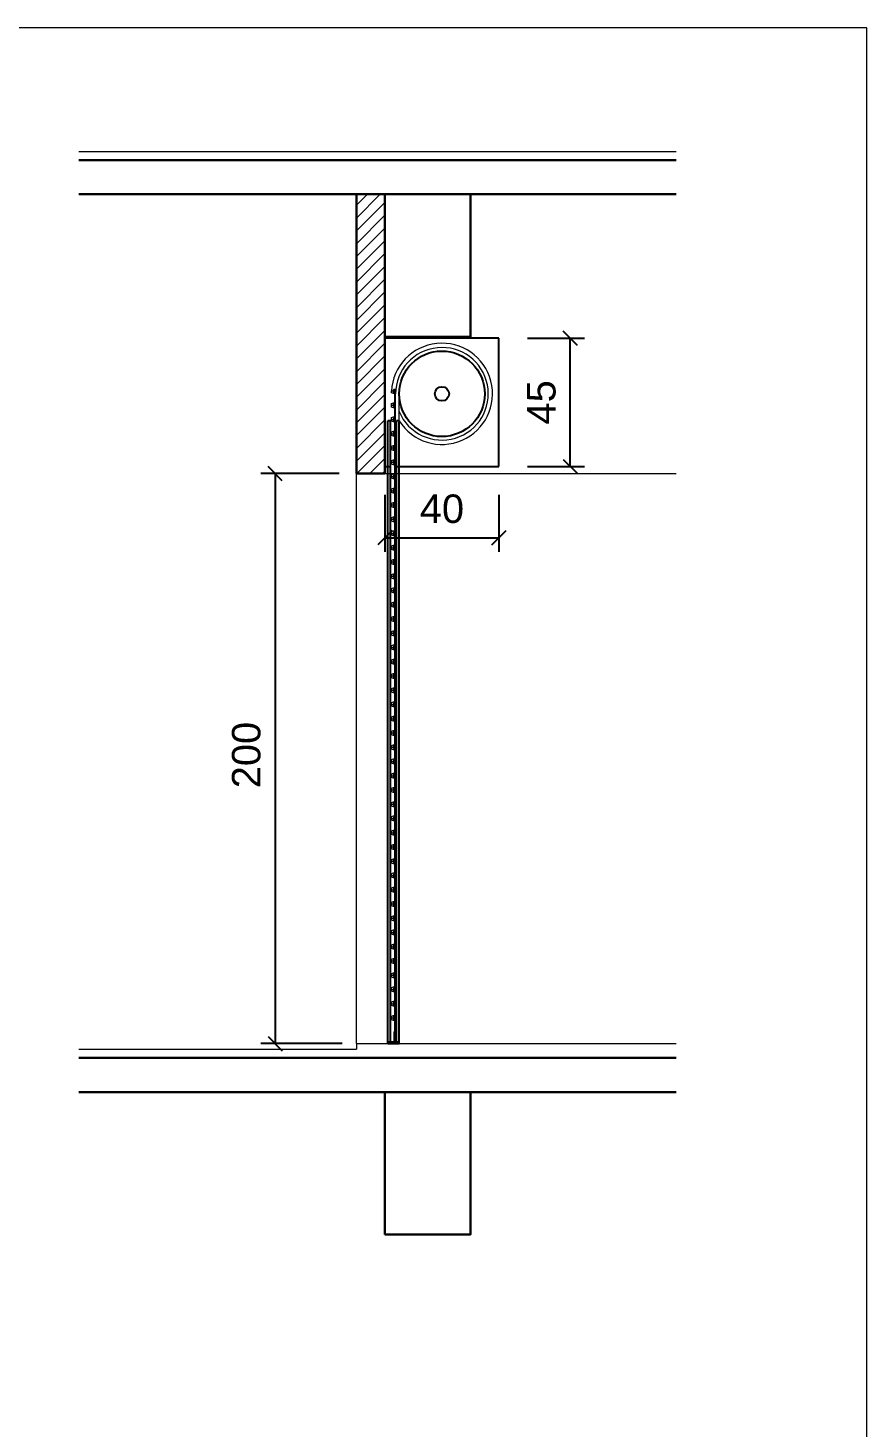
# Model space of a CAD drawing. Header units: millimetres. Extents: x -108 to 357, y -17 to 192.
# Drawn here: x 338.16 to 344.04, y 38.66 to 48.49 of the extents above; entities that cross this region are included whole.
import ezdxf

# ---------------------------------------------------------------- set-up
doc = ezdxf.new("R2010")
doc.units = ezdxf.units.MM
doc.layers.get('defpoints').update_dxf_attribs({"color": 1})
for name, color, linetype, lineweight in [('ars', 11, 'Continuous', 0), ('BLK', 1, 'Continuous', 30), ('KOL', 1, 'Continuous', 30), ('lan', 7, 'Continuous', 15), ('u', 6, 'Continuous', 20)]:
    doc.layers.add(name, color=color, linetype=linetype, lineweight=lineweight)
doc.layers.add('Kusen', color=30, linetype='Continuous')
doc.styles.get("Standard").update_dxf_attribs({"font": 'arial.ttf'})
doc.dimstyles.new('SK-50', dxfattribs={"dimscale": 0, "dimtxt": 0.2, "dimasz": 0.1, "dimexe": 0.1, "dimexo": 0, "dimgap": 0.1, "dimtad": 1, "dimdec": 0, "dimlfac": 50, "dimzin": 0, "dimdsep": 46, "dimtxsty": 'Standard', "dimblk": 'OBLIQUE', "dimcen": 0.09, "dimclrd": 256, "dimclre": 256, "dimclrt": 256, "dimadec": 0, "dimazin": 0, "dimtfac": 1, "dimtdec": 0, "dimtofl": 0, "dimtmove": 0, "dimatfit": 3, "dimldrblk": 'OBLIQUE', "dimfxl": 0, "dimtolj": 1, "dimtzin": 0, "dimarcsym": 0})

# ---------------------------------------------------------------- blocks, each defined once
blk = doc.blocks.new('_Oblique')
at = {"color": 0, "linetype": 'ByBlock', "lineweight": -2}
blk.add_line((-0.5, -0.5), (0.5, 0.5), dxfattribs=at)
blk = doc.blocks.new('*D360')
at = {"layer": 'defpoints', "color": 0}
for p in [(340.3415, 45.3579), (339.8915, 41.3579), (340.3615, 41.3579)]:
    blk.add_point(p, dxfattribs=at)
at = {"layer": 'u', "lineweight": -2}
for p, q in [((340.3415, 45.3579), (339.7915, 45.3579)), ((339.8915, 45.3579), (339.8915, 41.3579)), ((340.3615, 41.3579), (339.7915, 41.3579))]:
    blk.add_line(p, q, dxfattribs=at)
at = {"layer": 'u', "lineweight": -2, "xscale": 0.1, "yscale": 0.1, "zscale": 0.1}
for p, rotation in [((339.8915, 45.3579), 90), ((339.8915, 41.3579), 270)]:
    blk.add_blockref('_Oblique', p, dxfattribs=dict(at, rotation=rotation))
at = {"layer": 'u', "insert": (339.6894, 43.3829), "char_height": 0.2, "attachment_point": 5, "rotation": 90}
blk.add_mtext('\\A1;200', dxfattribs=at)
blk = doc.blocks.new('*D361')
at = {"layer": 'defpoints', "color": 0}
for p in [(341.6615, 46.3079), (341.9615, 46.3079), (341.6615, 45.4079)]:
    blk.add_point(p, dxfattribs=at)
at = {"layer": 'u', "lineweight": -2}
for p, q in [((341.6615, 46.3079), (342.0615, 46.3079)), ((341.9615, 45.4079), (341.9615, 46.3079)), ((341.6615, 45.4079), (342.0615, 45.4079))]:
    blk.add_line(p, q, dxfattribs=at)
at = {"layer": 'u', "lineweight": -2, "xscale": 0.1, "yscale": 0.1, "zscale": 0.1}
for p, rotation in [((341.9615, 46.3079), 90), ((341.9615, 45.4079), 270)]:
    blk.add_blockref('_Oblique', p, dxfattribs=dict(at, rotation=rotation))
at = {"layer": 'u', "insert": (341.7598, 45.8579), "char_height": 0.2, "attachment_point": 5, "rotation": 90}
blk.add_mtext('\\A1;45', dxfattribs=at)
blk = doc.blocks.new('*D362')
at = {"layer": 'defpoints', "color": 0}
for p in [(340.6615, 45.2079), (341.4615, 45.2079), (341.4615, 44.9079)]:
    blk.add_point(p, dxfattribs=at)
at = {"layer": 'u', "lineweight": -2}
for p, q in [((340.6615, 45.2079), (340.6615, 44.8079)), ((341.4615, 45.2079), (341.4615, 44.8079)), ((340.6615, 44.9079), (341.4615, 44.9079))]:
    blk.add_line(p, q, dxfattribs=at)
at = {"layer": 'u', "lineweight": -2, "xscale": 0.1, "yscale": 0.1, "zscale": 0.1, "rotation": 180}
blk.add_blockref('_Oblique', (340.6615, 44.9079), dxfattribs=at)
at = {"layer": 'u', "lineweight": -2, "xscale": 0.1, "yscale": 0.1, "zscale": 0.1}
blk.add_blockref('_Oblique', (341.4615, 44.9079), dxfattribs=at)
at = {"layer": 'u', "insert": (341.0615, 45.11), "char_height": 0.2, "attachment_point": 5}
blk.add_mtext('\\A1;40', dxfattribs=at)

msp = doc.modelspace()

# ---------------------------------------------------------------- hatches: boundary and pattern name
at = {"layer": 'ars'}
h = msp.add_hatch(dxfattribs=at)
h.set_pattern_fill('ANSI31', color=256, scale=0.02, style=0)
h.set_pattern_definition([(45, (45.15876, 55.74), (-0.04490128, 0.04490128), [])])
h.paths.add_polyline_path([(340.66148, 47.31791), (340.66148, 45.35791), (340.46148, 45.35791), (340.46148, 47.31791)])

# ---------------------------------------------------------------- linework, layer by layer
msp.add_line((340.76148, 45.72811), (340.76148, 45.91791), dxfattribs=at)
for points in [[(340.70948, 45.83791, -0.4142136), (340.70648, 45.84091), (340.70648, 45.84791, -0.3185198), (340.70849, 45.85074), (340.72848, 45.85776, 0.3185198), (340.73048, 45.86059), (340.73048, 45.91524, 0.3185198), (340.72848, 45.91807), (340.70849, 45.92508, -0.3185198), (340.70648, 45.92791), (340.70648, 45.93491, -0.4142136), (340.70948, 45.93791), (340.71848, 45.93791)], [(340.73048, 45.84811, 0.4142136), (340.73648, 45.85411), (340.73648, 45.92172, 0.4142136), (340.73048, 45.92772)], [(340.70948, 45.73791, -0.4142136), (340.70648, 45.74091), (340.70648, 45.74791, -0.3185198), (340.70849, 45.75074), (340.72848, 45.75776, 0.3185198), (340.73048, 45.76059), (340.73048, 45.81524, 0.3185198), (340.72848, 45.81807), (340.70849, 45.82508, -0.3185198), (340.70648, 45.82791), (340.70648, 45.83491, -0.4142136), (340.70948, 45.83791), (340.71848, 45.83791)], [(340.73048, 45.74811, 0.4142136), (340.73648, 45.75411), (340.73648, 45.82172, 0.4142136), (340.73048, 45.82772)], [(340.70948, 45.63791, -0.4142136), (340.70648, 45.64091), (340.70648, 45.64791, -0.3185198), (340.70849, 45.65074), (340.72848, 45.65776, 0.3185198), (340.73048, 45.66059), (340.73048, 45.71524, 0.3185198), (340.72848, 45.71807), (340.70849, 45.72508, -0.3185198), (340.70648, 45.72791), (340.70648, 45.73491, -0.4142136), (340.70948, 45.73791), (340.71848, 45.73791)], [(340.73048, 45.64811, 0.4142136), (340.73648, 45.65411), (340.73648, 45.72172, 0.4142136), (340.73048, 45.72772)], [(340.70948, 45.53791, -0.4142136), (340.70648, 45.54091), (340.70648, 45.54791, -0.3185198), (340.70849, 45.55074), (340.72848, 45.55776, 0.3185198), (340.73048, 45.56059), (340.73048, 45.61524, 0.3185198), (340.72848, 45.61807), (340.70849, 45.62508, -0.3185198), (340.70648, 45.62791), (340.70648, 45.63491, -0.4142136), (340.70948, 45.63791), (340.71848, 45.63791)], [(340.73048, 45.54811, 0.4142136), (340.73648, 45.55411), (340.73648, 45.62172, 0.4142136), (340.73048, 45.62772)], [(340.70948, 45.43791, -0.4142136), (340.70648, 45.44091), (340.70648, 45.44791, -0.3185198), (340.70849, 45.45074), (340.72848, 45.45776, 0.3185198), (340.73048, 45.46059), (340.73048, 45.51524, 0.3185198), (340.72848, 45.51807), (340.70849, 45.52508, -0.3185198), (340.70648, 45.52791), (340.70648, 45.53491, -0.4142136), (340.70948, 45.53791), (340.71848, 45.53791)], [(340.73048, 45.44811, 0.4142136), (340.73648, 45.45411), (340.73648, 45.52172, 0.4142136), (340.73048, 45.52772)], [(340.70948, 45.33791, -0.4142136), (340.70648, 45.34091), (340.70648, 45.34791, -0.3185198), (340.70849, 45.35074), (340.72848, 45.35776, 0.3185198), (340.73048, 45.36059), (340.73048, 45.41524, 0.3185198), (340.72848, 45.41807), (340.70849, 45.42508, -0.3185198), (340.70648, 45.42791), (340.70648, 45.43491, -0.4142136), (340.70948, 45.43791), (340.71848, 45.43791)], [(340.73048, 45.34811, 0.4142136), (340.73648, 45.35411), (340.73648, 45.42172, 0.4142136), (340.73048, 45.42772)], [(340.70948, 45.23791, -0.4142136), (340.70648, 45.24091), (340.70648, 45.24791, -0.3185198), (340.70849, 45.25074), (340.72848, 45.25776, 0.3185198), (340.73048, 45.26059), (340.73048, 45.31524, 0.3185198), (340.72848, 45.31807), (340.70849, 45.32508, -0.3185198), (340.70648, 45.32791), (340.70648, 45.33491, -0.4142136), (340.70948, 45.33791), (340.71848, 45.33791)], [(340.73048, 45.24811, 0.4142136), (340.73648, 45.25411), (340.73648, 45.32172, 0.4142136), (340.73048, 45.32772)], [(340.70948, 45.13791, -0.4142136), (340.70648, 45.14091), (340.70648, 45.14791, -0.3185198), (340.70849, 45.15074), (340.72848, 45.15776, 0.3185198), (340.73048, 45.16059), (340.73048, 45.21524, 0.3185198), (340.72848, 45.21807), (340.70849, 45.22508, -0.3185198), (340.70648, 45.22791), (340.70648, 45.23491, -0.4142136), (340.70948, 45.23791), (340.71848, 45.23791)], [(340.73048, 45.14811, 0.4142136), (340.73648, 45.15411), (340.73648, 45.22172, 0.4142136), (340.73048, 45.22772)], [(340.70948, 45.03791, -0.4142136), (340.70648, 45.04091), (340.70648, 45.04791, -0.3185198), (340.70849, 45.05074), (340.72848, 45.05776, 0.3185198), (340.73048, 45.06059), (340.73048, 45.11524, 0.3185198), (340.72848, 45.11807), (340.70849, 45.12508, -0.3185198), (340.70648, 45.12791), (340.70648, 45.13491, -0.4142136), (340.70948, 45.13791), (340.71848, 45.13791)], [(340.73048, 45.04811, 0.4142136), (340.73648, 45.05411), (340.73648, 45.12172, 0.4142136), (340.73048, 45.12772)], [(340.70948, 44.93791, -0.4142136), (340.70648, 44.94091), (340.70648, 44.94791, -0.3185198), (340.70849, 44.95074), (340.72848, 44.95776, 0.3185198), (340.73048, 44.96059), (340.73048, 45.01524, 0.3185198), (340.72848, 45.01807), (340.70849, 45.02508, -0.3185198), (340.70648, 45.02791), (340.70648, 45.03491, -0.4142136), (340.70948, 45.03791), (340.71848, 45.03791)], [(340.73048, 44.94811, 0.4142136), (340.73648, 44.95411), (340.73648, 45.02172, 0.4142136), (340.73048, 45.02772)], [(340.70948, 44.83791, -0.4142136), (340.70648, 44.84091), (340.70648, 44.84791, -0.3185198), (340.70849, 44.85074), (340.72848, 44.85776, 0.3185198), (340.73048, 44.86059), (340.73048, 44.91524, 0.3185198), (340.72848, 44.91807), (340.70849, 44.92508, -0.3185198), (340.70648, 44.92791), (340.70648, 44.93491, -0.4142136), (340.70948, 44.93791), (340.71848, 44.93791)], [(340.73048, 44.84811, 0.4142136), (340.73648, 44.85411), (340.73648, 44.92172, 0.4142136), (340.73048, 44.92772)], [(340.70948, 44.73791, -0.4142136), (340.70648, 44.74091), (340.70648, 44.74791, -0.3185198), (340.70849, 44.75074), (340.72848, 44.75776, 0.3185198), (340.73048, 44.76059), (340.73048, 44.81524, 0.3185198), (340.72848, 44.81807), (340.70849, 44.82508, -0.3185198), (340.70648, 44.82791), (340.70648, 44.83491, -0.4142136), (340.70948, 44.83791), (340.71848, 44.83791)], [(340.73048, 44.74811, 0.4142136), (340.73648, 44.75411), (340.73648, 44.82172, 0.4142136), (340.73048, 44.82772)], [(340.70948, 44.63791, -0.4142136), (340.70648, 44.64091), (340.70648, 44.64791, -0.3185198), (340.70849, 44.65074), (340.72848, 44.65776, 0.3185198), (340.73048, 44.66059), (340.73048, 44.71524, 0.3185198), (340.72848, 44.71807), (340.70849, 44.72508, -0.3185198), (340.70648, 44.72791), (340.70648, 44.73491, -0.4142136), (340.70948, 44.73791), (340.71848, 44.73791)], [(340.73048, 44.64811, 0.4142136), (340.73648, 44.65411), (340.73648, 44.72172, 0.4142136), (340.73048, 44.72772)], [(340.70948, 44.53791, -0.4142136), (340.70648, 44.54091), (340.70648, 44.54791, -0.3185198), (340.70849, 44.55074), (340.72848, 44.55776, 0.3185198), (340.73048, 44.56059), (340.73048, 44.61524, 0.3185198), (340.72848, 44.61807), (340.70849, 44.62508, -0.3185198), (340.70648, 44.62791), (340.70648, 44.63491, -0.4142136), (340.70948, 44.63791), (340.71848, 44.63791)], [(340.73048, 44.54811, 0.4142136), (340.73648, 44.55411), (340.73648, 44.62172, 0.4142136), (340.73048, 44.62772)], [(340.70948, 44.43791, -0.4142136), (340.70648, 44.44091), (340.70648, 44.44791, -0.3185198), (340.70849, 44.45074), (340.72848, 44.45776, 0.3185198), (340.73048, 44.46059), (340.73048, 44.51524, 0.3185198), (340.72848, 44.51807), (340.70849, 44.52508, -0.3185198), (340.70648, 44.52791), (340.70648, 44.53491, -0.4142136), (340.70948, 44.53791), (340.71848, 44.53791)], [(340.73048, 44.44811, 0.4142136), (340.73648, 44.45411), (340.73648, 44.52172, 0.4142136), (340.73048, 44.52772)], [(340.70948, 44.33791, -0.4142136), (340.70648, 44.34091), (340.70648, 44.34791, -0.3185198), (340.70849, 44.35074), (340.72848, 44.35776, 0.3185198), (340.73048, 44.36059), (340.73048, 44.41524, 0.3185198), (340.72848, 44.41807), (340.70849, 44.42508, -0.3185198), (340.70648, 44.42791), (340.70648, 44.43491, -0.4142136), (340.70948, 44.43791), (340.71848, 44.43791)], [(340.73048, 44.34811, 0.4142136), (340.73648, 44.35411), (340.73648, 44.42172, 0.4142136), (340.73048, 44.42772)], [(340.70948, 44.23791, -0.4142136), (340.70648, 44.24091), (340.70648, 44.24791, -0.3185198), (340.70849, 44.25074), (340.72848, 44.25776, 0.3185198), (340.73048, 44.26059), (340.73048, 44.31524, 0.3185198), (340.72848, 44.31807), (340.70849, 44.32508, -0.3185198), (340.70648, 44.32791), (340.70648, 44.33491, -0.4142136), (340.70948, 44.33791), (340.71848, 44.33791)], [(340.73048, 44.24811, 0.4142136), (340.73648, 44.25411), (340.73648, 44.32172, 0.4142136), (340.73048, 44.32772)], [(340.70948, 44.13791, -0.4142136), (340.70648, 44.14091), (340.70648, 44.14791, -0.3185198), (340.70849, 44.15074), (340.72848, 44.15776, 0.3185198), (340.73048, 44.16059), (340.73048, 44.21524, 0.3185198), (340.72848, 44.21807), (340.70849, 44.22508, -0.3185198), (340.70648, 44.22791), (340.70648, 44.23491, -0.4142136), (340.70948, 44.23791), (340.71848, 44.23791)], [(340.73048, 44.14811, 0.4142136), (340.73648, 44.15411), (340.73648, 44.22172, 0.4142136), (340.73048, 44.22772)], [(340.70948, 44.03791, -0.4142136), (340.70648, 44.04091), (340.70648, 44.04791, -0.3185198), (340.70849, 44.05074), (340.72848, 44.05776, 0.3185198), (340.73048, 44.06059), (340.73048, 44.11524, 0.3185198), (340.72848, 44.11807), (340.70849, 44.12508, -0.3185198), (340.70648, 44.12791), (340.70648, 44.13491, -0.4142136), (340.70948, 44.13791), (340.71848, 44.13791)], [(340.73048, 44.04811, 0.4142136), (340.73648, 44.05411), (340.73648, 44.12172, 0.4142136), (340.73048, 44.12772)], [(340.70948, 43.93791, -0.4142136), (340.70648, 43.94091), (340.70648, 43.94791, -0.3185198), (340.70849, 43.95074), (340.72848, 43.95776, 0.3185198), (340.73048, 43.96059), (340.73048, 44.01524, 0.3185198), (340.72848, 44.01807), (340.70849, 44.02508, -0.3185198), (340.70648, 44.02791), (340.70648, 44.03491, -0.4142136), (340.70948, 44.03791), (340.71848, 44.03791)], [(340.73048, 43.94811, 0.4142136), (340.73648, 43.95411), (340.73648, 44.02172, 0.4142136), (340.73048, 44.02772)], [(340.70948, 43.83791, -0.4142136), (340.70648, 43.84091), (340.70648, 43.84791, -0.3185198), (340.70849, 43.85074), (340.72848, 43.85776, 0.3185198), (340.73048, 43.86059), (340.73048, 43.91524, 0.3185198), (340.72848, 43.91807), (340.70849, 43.92508, -0.3185198), (340.70648, 43.92791), (340.70648, 43.93491, -0.4142136), (340.70948, 43.93791), (340.71848, 43.93791)], [(340.73048, 43.84811, 0.4142136), (340.73648, 43.85411), (340.73648, 43.92172, 0.4142136), (340.73048, 43.92772)], [(340.70948, 43.73791, -0.4142136), (340.70648, 43.74091), (340.70648, 43.74791, -0.3185198), (340.70849, 43.75074), (340.72848, 43.75776, 0.3185198), (340.73048, 43.76059), (340.73048, 43.81524, 0.3185198), (340.72848, 43.81807), (340.70849, 43.82508, -0.3185198), (340.70648, 43.82791), (340.70648, 43.83491, -0.4142136), (340.70948, 43.83791), (340.71848, 43.83791)], [(340.73048, 43.74811, 0.4142136), (340.73648, 43.75411), (340.73648, 43.82172, 0.4142136), (340.73048, 43.82772)], [(340.70948, 43.63791, -0.4142136), (340.70648, 43.64091), (340.70648, 43.64791, -0.3185198), (340.70849, 43.65074), (340.72848, 43.65776, 0.3185198), (340.73048, 43.66059), (340.73048, 43.71524, 0.3185198), (340.72848, 43.71807), (340.70849, 43.72508, -0.3185198), (340.70648, 43.72791), (340.70648, 43.73491, -0.4142136), (340.70948, 43.73791), (340.71848, 43.73791)], [(340.73048, 43.64811, 0.4142136), (340.73648, 43.65411), (340.73648, 43.72172, 0.4142136), (340.73048, 43.72772)], [(340.70948, 43.53791, -0.4142136), (340.70648, 43.54091), (340.70648, 43.54791, -0.3185198), (340.70849, 43.55074), (340.72848, 43.55776, 0.3185198), (340.73048, 43.56059), (340.73048, 43.61524, 0.3185198), (340.72848, 43.61807), (340.70849, 43.62508, -0.3185198), (340.70648, 43.62791), (340.70648, 43.63491, -0.4142136), (340.70948, 43.63791), (340.71848, 43.63791)], [(340.73048, 43.54811, 0.4142136), (340.73648, 43.55411), (340.73648, 43.62172, 0.4142136), (340.73048, 43.62772)], [(340.70948, 43.43791, -0.4142136), (340.70648, 43.44091), (340.70648, 43.44791, -0.3185198), (340.70849, 43.45074), (340.72848, 43.45776, 0.3185198), (340.73048, 43.46059), (340.73048, 43.51524, 0.3185198), (340.72848, 43.51807), (340.70849, 43.52508, -0.3185198), (340.70648, 43.52791), (340.70648, 43.53491, -0.4142136), (340.70948, 43.53791), (340.71848, 43.53791)], [(340.73048, 43.44811, 0.4142136), (340.73648, 43.45411), (340.73648, 43.52172, 0.4142136), (340.73048, 43.52772)], [(340.70948, 43.33791, -0.4142136), (340.70648, 43.34091), (340.70648, 43.34791, -0.3185198), (340.70849, 43.35074), (340.72848, 43.35776, 0.3185198), (340.73048, 43.36059), (340.73048, 43.41524, 0.3185198), (340.72848, 43.41807), (340.70849, 43.42508, -0.3185198), (340.70648, 43.42791), (340.70648, 43.43491, -0.4142136), (340.70948, 43.43791), (340.71848, 43.43791)], [(340.73048, 43.34811, 0.4142136), (340.73648, 43.35411), (340.73648, 43.42172, 0.4142136), (340.73048, 43.42772)], [(340.70948, 43.23791, -0.4142136), (340.70648, 43.24091), (340.70648, 43.24791, -0.3185198), (340.70849, 43.25074), (340.72848, 43.25776, 0.3185198), (340.73048, 43.26059), (340.73048, 43.31524, 0.3185198), (340.72848, 43.31807), (340.70849, 43.32508, -0.3185198), (340.70648, 43.32791), (340.70648, 43.33491, -0.4142136), (340.70948, 43.33791), (340.71848, 43.33791)], [(340.73048, 43.24811, 0.4142136), (340.73648, 43.25411), (340.73648, 43.32172, 0.4142136), (340.73048, 43.32772)], [(340.70948, 43.13791, -0.4142136), (340.70648, 43.14091), (340.70648, 43.14791, -0.3185198), (340.70849, 43.15074), (340.72848, 43.15776, 0.3185198), (340.73048, 43.16059), (340.73048, 43.21524, 0.3185198), (340.72848, 43.21807), (340.70849, 43.22508, -0.3185198), (340.70648, 43.22791), (340.70648, 43.23491, -0.4142136), (340.70948, 43.23791), (340.71848, 43.23791)], [(340.70948, 43.03791, -0.4142136), (340.70648, 43.04091), (340.70648, 43.04791, -0.3185198), (340.70849, 43.05074), (340.72848, 43.05776, 0.3185198), (340.73048, 43.06059), (340.73048, 43.11524, 0.3185198), (340.72848, 43.11807), (340.70849, 43.12508, -0.3185198), (340.70648, 43.12791), (340.70648, 43.13491, -0.4142136), (340.70948, 43.13791), (340.71848, 43.13791)], [(340.73048, 43.14811, 0.4142136), (340.73648, 43.15411), (340.73648, 43.22172, 0.4142136), (340.73048, 43.22772)], [(340.70948, 42.93791, -0.4142136), (340.70648, 42.94091), (340.70648, 42.94791, -0.3185198), (340.70849, 42.95074), (340.72848, 42.95776, 0.3185198), (340.73048, 42.96059), (340.73048, 43.01524, 0.3185198), (340.72848, 43.01807), (340.70849, 43.02508, -0.3185198), (340.70648, 43.02791), (340.70648, 43.03491, -0.4142136), (340.70948, 43.03791), (340.71848, 43.03791)], [(340.73048, 43.04811, 0.4142136), (340.73648, 43.05411), (340.73648, 43.12172, 0.4142136), (340.73048, 43.12772)], [(340.70948, 42.83791, -0.4142136), (340.70648, 42.84091), (340.70648, 42.84791, -0.3185198), (340.70849, 42.85074), (340.72848, 42.85776, 0.3185198), (340.73048, 42.86059), (340.73048, 42.91524, 0.3185198), (340.72848, 42.91807), (340.70849, 42.92508, -0.3185198), (340.70648, 42.92791), (340.70648, 42.93491, -0.4142136), (340.70948, 42.93791), (340.71848, 42.93791)], [(340.73048, 42.94811, 0.4142136), (340.73648, 42.95411), (340.73648, 43.02172, 0.4142136), (340.73048, 43.02772)], [(340.70948, 42.73791, -0.4142136), (340.70648, 42.74091), (340.70648, 42.74791, -0.3185198), (340.70849, 42.75074), (340.72848, 42.75776, 0.3185198), (340.73048, 42.76059), (340.73048, 42.81524, 0.3185198), (340.72848, 42.81807), (340.70849, 42.82508, -0.3185198), (340.70648, 42.82791), (340.70648, 42.83491, -0.4142136), (340.70948, 42.83791), (340.71848, 42.83791)], [(340.73048, 42.84811, 0.4142136), (340.73648, 42.85411), (340.73648, 42.92172, 0.4142136), (340.73048, 42.92772)], [(340.70948, 42.63791, -0.4142136), (340.70648, 42.64091), (340.70648, 42.64791, -0.3185198), (340.70849, 42.65074), (340.72848, 42.65776, 0.3185198), (340.73048, 42.66059), (340.73048, 42.71524, 0.3185198), (340.72848, 42.71807), (340.70849, 42.72508, -0.3185198), (340.70648, 42.72791), (340.70648, 42.73491, -0.4142136), (340.70948, 42.73791), (340.71848, 42.73791)], [(340.73048, 42.74811, 0.4142136), (340.73648, 42.75411), (340.73648, 42.82172, 0.4142136), (340.73048, 42.82772)], [(340.73048, 42.64811, 0.4142136), (340.73648, 42.65411), (340.73648, 42.72172, 0.4142136), (340.73048, 42.72772)], [(340.70948, 42.53791, -0.4142136), (340.70648, 42.54091), (340.70648, 42.54791, -0.3185198), (340.70849, 42.55074), (340.72848, 42.55776, 0.3185198), (340.73048, 42.56059), (340.73048, 42.61524, 0.3185198), (340.72848, 42.61807), (340.70849, 42.62508, -0.3185198), (340.70648, 42.62791), (340.70648, 42.63491, -0.4142136), (340.70948, 42.63791), (340.71848, 42.63791)], [(340.73048, 42.54811, 0.4142136), (340.73648, 42.55411), (340.73648, 42.62172, 0.4142136), (340.73048, 42.62772)], [(340.70948, 42.43791, -0.4142136), (340.70648, 42.44091), (340.70648, 42.44791, -0.3185198), (340.70849, 42.45074), (340.72848, 42.45776, 0.3185198), (340.73048, 42.46059), (340.73048, 42.51524, 0.3185198), (340.72848, 42.51807), (340.70849, 42.52508, -0.3185198), (340.70648, 42.52791), (340.70648, 42.53491, -0.4142136), (340.70948, 42.53791), (340.71848, 42.53791)], [(340.73048, 42.44811, 0.4142136), (340.73648, 42.45411), (340.73648, 42.52172, 0.4142136), (340.73048, 42.52772)], [(340.70948, 42.33791, -0.4142136), (340.70648, 42.34091), (340.70648, 42.34791, -0.3185198), (340.70849, 42.35074), (340.72848, 42.35776, 0.3185198), (340.73048, 42.36059), (340.73048, 42.41524, 0.3185198), (340.72848, 42.41807), (340.70849, 42.42508, -0.3185198), (340.70648, 42.42791), (340.70648, 42.43491, -0.4142136), (340.70948, 42.43791), (340.71848, 42.43791)], [(340.73048, 42.34811, 0.4142136), (340.73648, 42.35411), (340.73648, 42.42172, 0.4142136), (340.73048, 42.42772)], [(340.70948, 42.23791, -0.4142136), (340.70648, 42.24091), (340.70648, 42.24791, -0.3185198), (340.70849, 42.25074), (340.72848, 42.25776, 0.3185198), (340.73048, 42.26059), (340.73048, 42.31524, 0.3185198), (340.72848, 42.31807), (340.70849, 42.32508, -0.3185198), (340.70648, 42.32791), (340.70648, 42.33491, -0.4142136), (340.70948, 42.33791), (340.71848, 42.33791)], [(340.73048, 42.24811, 0.4142136), (340.73648, 42.25411), (340.73648, 42.32172, 0.4142136), (340.73048, 42.32772)], [(340.70948, 42.13791, -0.4142136), (340.70648, 42.14091), (340.70648, 42.14791, -0.3185198), (340.70849, 42.15074), (340.72848, 42.15776, 0.3185198), (340.73048, 42.16059), (340.73048, 42.21524, 0.3185198), (340.72848, 42.21807), (340.70849, 42.22508, -0.3185198), (340.70648, 42.22791), (340.70648, 42.23491, -0.4142136), (340.70948, 42.23791), (340.71848, 42.23791)], [(340.73048, 42.14811, 0.4142136), (340.73648, 42.15411), (340.73648, 42.22172, 0.4142136), (340.73048, 42.22772)], [(340.70948, 42.03791, -0.4142136), (340.70648, 42.04091), (340.70648, 42.04791, -0.3185198), (340.70849, 42.05074), (340.72848, 42.05776, 0.3185198), (340.73048, 42.06059), (340.73048, 42.11524, 0.3185198), (340.72848, 42.11807), (340.70849, 42.12508, -0.3185198), (340.70648, 42.12791), (340.70648, 42.13491, -0.4142136), (340.70948, 42.13791), (340.71848, 42.13791)], [(340.73048, 42.04811, 0.4142136), (340.73648, 42.05411), (340.73648, 42.12172, 0.4142136), (340.73048, 42.12772)], [(340.70948, 41.93791, -0.4142136), (340.70648, 41.94091), (340.70648, 41.94791, -0.3185198), (340.70849, 41.95074), (340.72848, 41.95776, 0.3185198), (340.73048, 41.96059), (340.73048, 42.01524, 0.3185198), (340.72848, 42.01807), (340.70849, 42.02508, -0.3185198), (340.70648, 42.02791), (340.70648, 42.03491, -0.4142136), (340.70948, 42.03791), (340.71848, 42.03791)], [(340.73048, 41.94811, 0.4142136), (340.73648, 41.95411), (340.73648, 42.02172, 0.4142136), (340.73048, 42.02772)], [(340.70948, 41.83791, -0.4142136), (340.70648, 41.84091), (340.70648, 41.84791, -0.3185198), (340.70849, 41.85074), (340.72848, 41.85776, 0.3185198), (340.73048, 41.86059), (340.73048, 41.91524, 0.3185198), (340.72848, 41.91807), (340.70849, 41.92508, -0.3185198), (340.70648, 41.92791), (340.70648, 41.93491, -0.4142136), (340.70948, 41.93791), (340.71848, 41.93791)], [(340.73048, 41.84811, 0.4142136), (340.73648, 41.85411), (340.73648, 41.92172, 0.4142136), (340.73048, 41.92772)], [(340.70948, 41.73791, -0.4142136), (340.70648, 41.74091), (340.70648, 41.74791, -0.3185198), (340.70849, 41.75074), (340.72848, 41.75776, 0.3185198), (340.73048, 41.76059), (340.73048, 41.81524, 0.3185198), (340.72848, 41.81807), (340.70849, 41.82508, -0.3185198), (340.70648, 41.82791), (340.70648, 41.83491, -0.4142136), (340.70948, 41.83791), (340.71848, 41.83791)], [(340.73048, 41.74811, 0.4142136), (340.73648, 41.75411), (340.73648, 41.82172, 0.4142136), (340.73048, 41.82772)], [(340.70948, 41.63791, -0.4142136), (340.70648, 41.64091), (340.70648, 41.64791, -0.3185198), (340.70849, 41.65074), (340.72848, 41.65776, 0.3185198), (340.73048, 41.66059), (340.73048, 41.71524, 0.3185198), (340.72848, 41.71807), (340.70849, 41.72508, -0.3185198), (340.70648, 41.72791), (340.70648, 41.73491, -0.4142136), (340.70948, 41.73791), (340.71848, 41.73791)], [(340.73048, 41.64811, 0.4142136), (340.73648, 41.65411), (340.73648, 41.72172, 0.4142136), (340.73048, 41.72772)], [(340.70948, 41.53791, -0.4142136), (340.70648, 41.54091), (340.70648, 41.54791, -0.3185198), (340.70849, 41.55074), (340.72848, 41.55776, 0.3185198), (340.73048, 41.56059), (340.73048, 41.61524, 0.3185198), (340.72848, 41.61807), (340.70849, 41.62508, -0.3185198), (340.70648, 41.62791), (340.70648, 41.63491, -0.4142136), (340.70948, 41.63791), (340.71848, 41.63791)], [(340.73048, 41.54811, 0.4142136), (340.73648, 41.55411), (340.73648, 41.62172, 0.4142136), (340.73048, 41.62772)], [(340.73048, 41.52772, -0.4142136), (340.73648, 41.52172), (340.73648, 41.36791), (340.73048, 41.36791), (340.73048, 41.51524, 0.3185198), (340.72848, 41.51807), (340.70849, 41.52508, -0.3185198), (340.70648, 41.52791), (340.70648, 41.53491, -0.4142136), (340.70948, 41.53791), (340.71848, 41.53791)]]:
    msp.add_lwpolyline(points, format="xyb", dxfattribs=at)
for points in [[(340.73048, 45.92772, 0.4142136), (340.73648, 45.93372), (340.73648, 45.94211, 0.4142136), (340.73048, 45.94811), (340.72492, 45.94811, 0.1577898), (340.72345, 45.94764, 0.5109878), (340.72345, 45.92819, 0.1577898), (340.72492, 45.92772)], [(340.73048, 45.82772, 0.4142136), (340.73648, 45.83372), (340.73648, 45.84211, 0.4142136), (340.73048, 45.84811), (340.72492, 45.84811, 0.1577898), (340.72345, 45.84764, 0.5109878), (340.72345, 45.82819, 0.1577898), (340.72492, 45.82772)], [(340.73048, 45.72772, 0.4142136), (340.73648, 45.73372), (340.73648, 45.74211, 0.4142136), (340.73048, 45.74811), (340.72492, 45.74811, 0.1577898), (340.72345, 45.74764, 0.5109878), (340.72345, 45.72819, 0.1577898), (340.72492, 45.72772)], [(340.73048, 45.62772, 0.4142136), (340.73648, 45.63372), (340.73648, 45.64211, 0.4142136), (340.73048, 45.64811), (340.72492, 45.64811, 0.1577898), (340.72345, 45.64764, 0.5109878), (340.72345, 45.62819, 0.1577898), (340.72492, 45.62772)], [(340.73048, 45.52772, 0.4142136), (340.73648, 45.53372), (340.73648, 45.54211, 0.4142136), (340.73048, 45.54811), (340.72492, 45.54811, 0.1577898), (340.72345, 45.54764, 0.5109878), (340.72345, 45.52819, 0.1577898), (340.72492, 45.52772)], [(340.73048, 45.42772, 0.4142136), (340.73648, 45.43372), (340.73648, 45.44211, 0.4142136), (340.73048, 45.44811), (340.72492, 45.44811, 0.1577898), (340.72345, 45.44764, 0.5109878), (340.72345, 45.42819, 0.1577898), (340.72492, 45.42772)], [(340.73048, 45.32772, 0.4142136), (340.73648, 45.33372), (340.73648, 45.34211, 0.4142136), (340.73048, 45.34811), (340.72492, 45.34811, 0.1577898), (340.72345, 45.34764, 0.5109878), (340.72345, 45.32819, 0.1577898), (340.72492, 45.32772)], [(340.73048, 45.22772, 0.4142136), (340.73648, 45.23372), (340.73648, 45.24211, 0.4142136), (340.73048, 45.24811), (340.72492, 45.24811, 0.1577898), (340.72345, 45.24764, 0.5109878), (340.72345, 45.22819, 0.1577898), (340.72492, 45.22772)], [(340.73048, 45.12772, 0.4142136), (340.73648, 45.13372), (340.73648, 45.14211, 0.4142136), (340.73048, 45.14811), (340.72492, 45.14811, 0.1577898), (340.72345, 45.14764, 0.5109878), (340.72345, 45.12819, 0.1577898), (340.72492, 45.12772)], [(340.73048, 45.02772, 0.4142136), (340.73648, 45.03372), (340.73648, 45.04211, 0.4142136), (340.73048, 45.04811), (340.72492, 45.04811, 0.1577898), (340.72345, 45.04764, 0.5109878), (340.72345, 45.02819, 0.1577898), (340.72492, 45.02772)], [(340.73048, 44.92772, 0.4142136), (340.73648, 44.93372), (340.73648, 44.94211, 0.4142136), (340.73048, 44.94811), (340.72492, 44.94811, 0.1577898), (340.72345, 44.94764, 0.5109878), (340.72345, 44.92819, 0.1577898), (340.72492, 44.92772)], [(340.73048, 44.82772, 0.4142136), (340.73648, 44.83372), (340.73648, 44.84211, 0.4142136), (340.73048, 44.84811), (340.72492, 44.84811, 0.1577898), (340.72345, 44.84764, 0.5109878), (340.72345, 44.82819, 0.1577898), (340.72492, 44.82772)], [(340.73048, 44.72772, 0.4142136), (340.73648, 44.73372), (340.73648, 44.74211, 0.4142136), (340.73048, 44.74811), (340.72492, 44.74811, 0.1577898), (340.72345, 44.74764, 0.5109878), (340.72345, 44.72819, 0.1577898), (340.72492, 44.72772)], [(340.73048, 44.62772, 0.4142136), (340.73648, 44.63372), (340.73648, 44.64211, 0.4142136), (340.73048, 44.64811), (340.72492, 44.64811, 0.1577898), (340.72345, 44.64764, 0.5109878), (340.72345, 44.62819, 0.1577898), (340.72492, 44.62772)], [(340.73048, 44.52772, 0.4142136), (340.73648, 44.53372), (340.73648, 44.54211, 0.4142136), (340.73048, 44.54811), (340.72492, 44.54811, 0.1577898), (340.72345, 44.54764, 0.5109878), (340.72345, 44.52819, 0.1577898), (340.72492, 44.52772)], [(340.73048, 44.42772, 0.4142136), (340.73648, 44.43372), (340.73648, 44.44211, 0.4142136), (340.73048, 44.44811), (340.72492, 44.44811, 0.1577898), (340.72345, 44.44764, 0.5109878), (340.72345, 44.42819, 0.1577898), (340.72492, 44.42772)], [(340.73048, 44.32772, 0.4142136), (340.73648, 44.33372), (340.73648, 44.34211, 0.4142136), (340.73048, 44.34811), (340.72492, 44.34811, 0.1577898), (340.72345, 44.34764, 0.5109878), (340.72345, 44.32819, 0.1577898), (340.72492, 44.32772)], [(340.73048, 44.22772, 0.4142136), (340.73648, 44.23372), (340.73648, 44.24211, 0.4142136), (340.73048, 44.24811), (340.72492, 44.24811, 0.1577898), (340.72345, 44.24764, 0.5109878), (340.72345, 44.22819, 0.1577898), (340.72492, 44.22772)], [(340.73048, 44.12772, 0.4142136), (340.73648, 44.13372), (340.73648, 44.14211, 0.4142136), (340.73048, 44.14811), (340.72492, 44.14811, 0.1577898), (340.72345, 44.14764, 0.5109878), (340.72345, 44.12819, 0.1577898), (340.72492, 44.12772)], [(340.73048, 44.02772, 0.4142136), (340.73648, 44.03372), (340.73648, 44.04211, 0.4142136), (340.73048, 44.04811), (340.72492, 44.04811, 0.1577898), (340.72345, 44.04764, 0.5109878), (340.72345, 44.02819, 0.1577898), (340.72492, 44.02772)], [(340.73048, 43.92772, 0.4142136), (340.73648, 43.93372), (340.73648, 43.94211, 0.4142136), (340.73048, 43.94811), (340.72492, 43.94811, 0.1577898), (340.72345, 43.94764, 0.5109878), (340.72345, 43.92819, 0.1577898), (340.72492, 43.92772)], [(340.73048, 43.82772, 0.4142136), (340.73648, 43.83372), (340.73648, 43.84211, 0.4142136), (340.73048, 43.84811), (340.72492, 43.84811, 0.1577898), (340.72345, 43.84764, 0.5109878), (340.72345, 43.82819, 0.1577898), (340.72492, 43.82772)], [(340.73048, 43.72772, 0.4142136), (340.73648, 43.73372), (340.73648, 43.74211, 0.4142136), (340.73048, 43.74811), (340.72492, 43.74811, 0.1577898), (340.72345, 43.74764, 0.5109878), (340.72345, 43.72819, 0.1577898), (340.72492, 43.72772)], [(340.73048, 43.62772, 0.4142136), (340.73648, 43.63372), (340.73648, 43.64211, 0.4142136), (340.73048, 43.64811), (340.72492, 43.64811, 0.1577898), (340.72345, 43.64764, 0.5109878), (340.72345, 43.62819, 0.1577898), (340.72492, 43.62772)], [(340.73048, 43.52772, 0.4142136), (340.73648, 43.53372), (340.73648, 43.54211, 0.4142136), (340.73048, 43.54811), (340.72492, 43.54811, 0.1577898), (340.72345, 43.54764, 0.5109878), (340.72345, 43.52819, 0.1577898), (340.72492, 43.52772)], [(340.73048, 43.42772, 0.4142136), (340.73648, 43.43372), (340.73648, 43.44211, 0.4142136), (340.73048, 43.44811), (340.72492, 43.44811, 0.1577898), (340.72345, 43.44764, 0.5109878), (340.72345, 43.42819, 0.1577898), (340.72492, 43.42772)], [(340.73048, 43.32772, 0.4142136), (340.73648, 43.33372), (340.73648, 43.34211, 0.4142136), (340.73048, 43.34811), (340.72492, 43.34811, 0.1577898), (340.72345, 43.34764, 0.5109878), (340.72345, 43.32819, 0.1577898), (340.72492, 43.32772)], [(340.73048, 43.22772, 0.4142136), (340.73648, 43.23372), (340.73648, 43.24211, 0.4142136), (340.73048, 43.24811), (340.72492, 43.24811, 0.1577898), (340.72345, 43.24764, 0.5109878), (340.72345, 43.22819, 0.1577898), (340.72492, 43.22772)], [(340.73048, 43.12772, 0.4142136), (340.73648, 43.13372), (340.73648, 43.14211, 0.4142136), (340.73048, 43.14811), (340.72492, 43.14811, 0.1577898), (340.72345, 43.14764, 0.5109878), (340.72345, 43.12819, 0.1577898), (340.72492, 43.12772)], [(340.73048, 43.02772, 0.4142136), (340.73648, 43.03372), (340.73648, 43.04211, 0.4142136), (340.73048, 43.04811), (340.72492, 43.04811, 0.1577898), (340.72345, 43.04764, 0.5109878), (340.72345, 43.02819, 0.1577898), (340.72492, 43.02772)], [(340.73048, 42.92772, 0.4142136), (340.73648, 42.93372), (340.73648, 42.94211, 0.4142136), (340.73048, 42.94811), (340.72492, 42.94811, 0.1577898), (340.72345, 42.94764, 0.5109878), (340.72345, 42.92819, 0.1577898), (340.72492, 42.92772)], [(340.73048, 42.82772, 0.4142136), (340.73648, 42.83372), (340.73648, 42.84211, 0.4142136), (340.73048, 42.84811), (340.72492, 42.84811, 0.1577898), (340.72345, 42.84764, 0.5109878), (340.72345, 42.82819, 0.1577898), (340.72492, 42.82772)], [(340.73048, 42.72772, 0.4142136), (340.73648, 42.73372), (340.73648, 42.74211, 0.4142136), (340.73048, 42.74811), (340.72492, 42.74811, 0.1577898), (340.72345, 42.74764, 0.5109878), (340.72345, 42.72819, 0.1577898), (340.72492, 42.72772)], [(340.73048, 42.62772, 0.4142136), (340.73648, 42.63372), (340.73648, 42.64211, 0.4142136), (340.73048, 42.64811), (340.72492, 42.64811, 0.1577898), (340.72345, 42.64764, 0.5109878), (340.72345, 42.62819, 0.1577898), (340.72492, 42.62772)], [(340.73048, 42.52772, 0.4142136), (340.73648, 42.53372), (340.73648, 42.54211, 0.4142136), (340.73048, 42.54811), (340.72492, 42.54811, 0.1577898), (340.72345, 42.54764, 0.5109878), (340.72345, 42.52819, 0.1577898), (340.72492, 42.52772)], [(340.73048, 42.42772, 0.4142136), (340.73648, 42.43372), (340.73648, 42.44211, 0.4142136), (340.73048, 42.44811), (340.72492, 42.44811, 0.1577898), (340.72345, 42.44764, 0.5109878), (340.72345, 42.42819, 0.1577898), (340.72492, 42.42772)], [(340.73048, 42.32772, 0.4142136), (340.73648, 42.33372), (340.73648, 42.34211, 0.4142136), (340.73048, 42.34811), (340.72492, 42.34811, 0.1577898), (340.72345, 42.34764, 0.5109878), (340.72345, 42.32819, 0.1577898), (340.72492, 42.32772)], [(340.73048, 42.22772, 0.4142136), (340.73648, 42.23372), (340.73648, 42.24211, 0.4142136), (340.73048, 42.24811), (340.72492, 42.24811, 0.1577898), (340.72345, 42.24764, 0.5109878), (340.72345, 42.22819, 0.1577898), (340.72492, 42.22772)], [(340.73048, 42.12772, 0.4142136), (340.73648, 42.13372), (340.73648, 42.14211, 0.4142136), (340.73048, 42.14811), (340.72492, 42.14811, 0.1577898), (340.72345, 42.14764, 0.5109878), (340.72345, 42.12819, 0.1577898), (340.72492, 42.12772)], [(340.73048, 42.02772, 0.4142136), (340.73648, 42.03372), (340.73648, 42.04211, 0.4142136), (340.73048, 42.04811), (340.72492, 42.04811, 0.1577898), (340.72345, 42.04764, 0.5109878), (340.72345, 42.02819, 0.1577898), (340.72492, 42.02772)], [(340.73048, 41.92772, 0.4142136), (340.73648, 41.93372), (340.73648, 41.94211, 0.4142136), (340.73048, 41.94811), (340.72492, 41.94811, 0.1577898), (340.72345, 41.94764, 0.5109878), (340.72345, 41.92819, 0.1577898), (340.72492, 41.92772)], [(340.73048, 41.82772, 0.4142136), (340.73648, 41.83372), (340.73648, 41.84211, 0.4142136), (340.73048, 41.84811), (340.72492, 41.84811, 0.1577898), (340.72345, 41.84764, 0.5109878), (340.72345, 41.82819, 0.1577898), (340.72492, 41.82772)], [(340.73048, 41.72772, 0.4142136), (340.73648, 41.73372), (340.73648, 41.74211, 0.4142136), (340.73048, 41.74811), (340.72492, 41.74811, 0.1577898), (340.72345, 41.74764, 0.5109878), (340.72345, 41.72819, 0.1577898), (340.72492, 41.72772)], [(340.73048, 41.62772, 0.4142136), (340.73648, 41.63372), (340.73648, 41.64211, 0.4142136), (340.73048, 41.64811), (340.72492, 41.64811, 0.1577898), (340.72345, 41.64764, 0.5109878), (340.72345, 41.62819, 0.1577898), (340.72492, 41.62772)], [(340.73048, 41.52772, 0.4142136), (340.73648, 41.53372), (340.73648, 41.54211, 0.4142136), (340.73048, 41.54811), (340.72492, 41.54811, 0.1577898), (340.72345, 41.54764, 0.5109878), (340.72345, 41.52819, 0.1577898), (340.72492, 41.52772)]]:
    msp.add_lwpolyline(points, format="xyb", close=True, dxfattribs=at)
for centre in [(340.72838, 45.93791), (340.72838, 45.83791), (340.72838, 45.73791), (340.72838, 45.63791), (340.72838, 45.53791), (340.72838, 45.43791), (340.72838, 45.33791), (340.72838, 45.23791), (340.72838, 45.13791), (340.72838, 45.03791), (340.72838, 44.93791), (340.72838, 44.83791), (340.72838, 44.73791), (340.72838, 44.63791), (340.72838, 44.53791), (340.72838, 44.43791), (340.72838, 44.33791), (340.72838, 44.23791), (340.72838, 44.13791), (340.72838, 44.03791), (340.72838, 43.93791), (340.72838, 43.83791), (340.72838, 43.73791), (340.72838, 43.63791), (340.72838, 43.53791), (340.72838, 43.43791), (340.72838, 43.33791), (340.72838, 43.23791), (340.72838, 43.13791), (340.72838, 43.03791), (340.72838, 42.93791), (340.72838, 42.83791), (340.72838, 42.73791), (340.72838, 42.63791), (340.72838, 42.53791), (340.72838, 42.43791), (340.72838, 42.33791), (340.72838, 42.23791), (340.72838, 42.13791), (340.72838, 42.03791), (340.72838, 41.93791), (340.72838, 41.83791), (340.72838, 41.73791), (340.72838, 41.63791), (340.72838, 41.53791)]:
    msp.add_circle(centre, 0.004, dxfattribs=at)
for radius, start, end in [(0.355, 212.320518, 176.989712), (0.325, 202.619865, 180)]:
    msp.add_arc((341.06148, 45.91791), radius, start, end, dxfattribs=at)
at = {"layer": 'BLK', "ltscale": 2}
for p, q in [((338.51383, 47.55791), (342.70564, 47.55791)), ((338.51383, 47.31791), (342.70564, 47.31791)), ((340.66148, 46.65791), (340.66148, 47.31791)), ((338.51383, 41.25791), (342.70564, 41.25791)), ((338.51383, 41.01791), (342.70564, 41.01791))]:
    msp.add_line(p, q, dxfattribs=at)
for points in [[(340.66148, 46.31791), (341.26148, 46.31791), (341.26148, 47.31791), (340.66148, 47.31791)], [(340.66148, 40.01791), (341.26148, 40.01791), (341.26148, 41.01791), (340.66148, 41.01791)]]:
    msp.add_lwpolyline(points, close=True, dxfattribs=at)
at = {"layer": 'KOL'}
for p, q in [((340.46148, 45.35791), (340.46148, 47.31791)), ((340.66148, 46.31791), (340.66148, 45.35791)), ((340.66148, 45.35791), (340.46148, 45.35791))]:
    msp.add_line(p, q, dxfattribs=at)
at = {"layer": 'Kusen'}
for p, q in [((341.46148, 46.30791), (340.66148, 46.30791)), ((341.46148, 45.40791), (341.46148, 46.30791)), ((340.68148, 41.35791), (340.68148, 45.72811)), ((340.70148, 45.72811), (340.68148, 45.72811)), ((340.70148, 41.36791), (340.70148, 45.72811)), ((340.74148, 41.43491), (340.74148, 45.72811)), ((340.76148, 45.72811), (340.74148, 45.72811)), ((340.76148, 41.36291), (340.76148, 45.72811)), ((340.66148, 45.40791), (340.70148, 45.40791)), ((340.74148, 45.40791), (341.46148, 45.40791))]:
    msp.add_line(p, q, dxfattribs=at)
msp.add_lwpolyline([(340.72848, 41.43791, 0.4142136), (340.72548, 41.43491), (340.72548, 41.37291, -0.4142136), (340.72048, 41.36791), (340.68648, 41.36791, 0.4142136), (340.68148, 41.36291), (340.68148, 41.35791), (340.76148, 41.35791), (340.76148, 41.36291, 0.4142136), (340.75648, 41.36791), (340.74648, 41.36791, -0.4142136), (340.74148, 41.37291), (340.74148, 41.43491, 0.4142136), (340.73848, 41.43791), (340.73648, 41.43791), (340.73648, 41.36791), (340.73048, 41.36791), (340.73048, 41.43791)], format="xyb", close=True, dxfattribs=at)
for radius in [0.3, 0.05]:
    msp.add_circle((341.06148, 45.91791), radius, dxfattribs=at)
at = {"layer": 'lan'}
for p, q in [((344.04364, 48.48506), (329.54364, 48.48506)), ((344.04364, 28.48506), (344.04364, 48.48506)), ((338.51383, 47.61791), (342.70564, 47.61791)), ((340.46148, 41.35791), (340.46148, 45.35791)), ((340.46148, 45.35791), (342.70564, 45.35791)), ((338.51383, 41.31791), (340.46148, 41.31791)), ((340.46148, 41.35791), (342.70564, 41.35791)), ((340.46148, 41.35791), (340.46148, 41.31791))]:
    msp.add_line(p, q, dxfattribs=at)

# ---------------------------------------------------------------- dimensions: what is measured, and where the dimension line sits
at = {"layer": 'u'}
for base, p1, p2, angle, picture, middle in [((341.96148, 46.30791), (341.66148, 45.40791), (341.66148, 46.30791), 90, '*D361', (341.96148, 45.85791)), ((339.89148, 41.35791), (340.34148, 45.35791), (340.36148, 41.35791), 270, '*D360', (339.89148, 43.38291))]:
    dim = msp.add_linear_dim(base=base, p1=p1, p2=p2, angle=angle, dimstyle='SK-50', override={"dimscale": 1, "dimtxt": 0.2}, dxfattribs=at)
    dim.commit()
    dim.dimension.update_dxf_attribs({"geometry": picture, "text_midpoint": middle, "dimtype": 160})
dim = msp.add_linear_dim(base=(341.46148, 44.90791), p1=(340.66148, 45.20791), p2=(341.46148, 45.20791), dimstyle='SK-50', override={"dimscale": 1, "dimtxt": 0.2}, dxfattribs=at)
dim.commit()
dim.dimension.update_dxf_attribs({"geometry": '*D362', "text_midpoint": (341.06148, 44.90791), "dimtype": 160})

doc.saveas('drawing.dxf')
